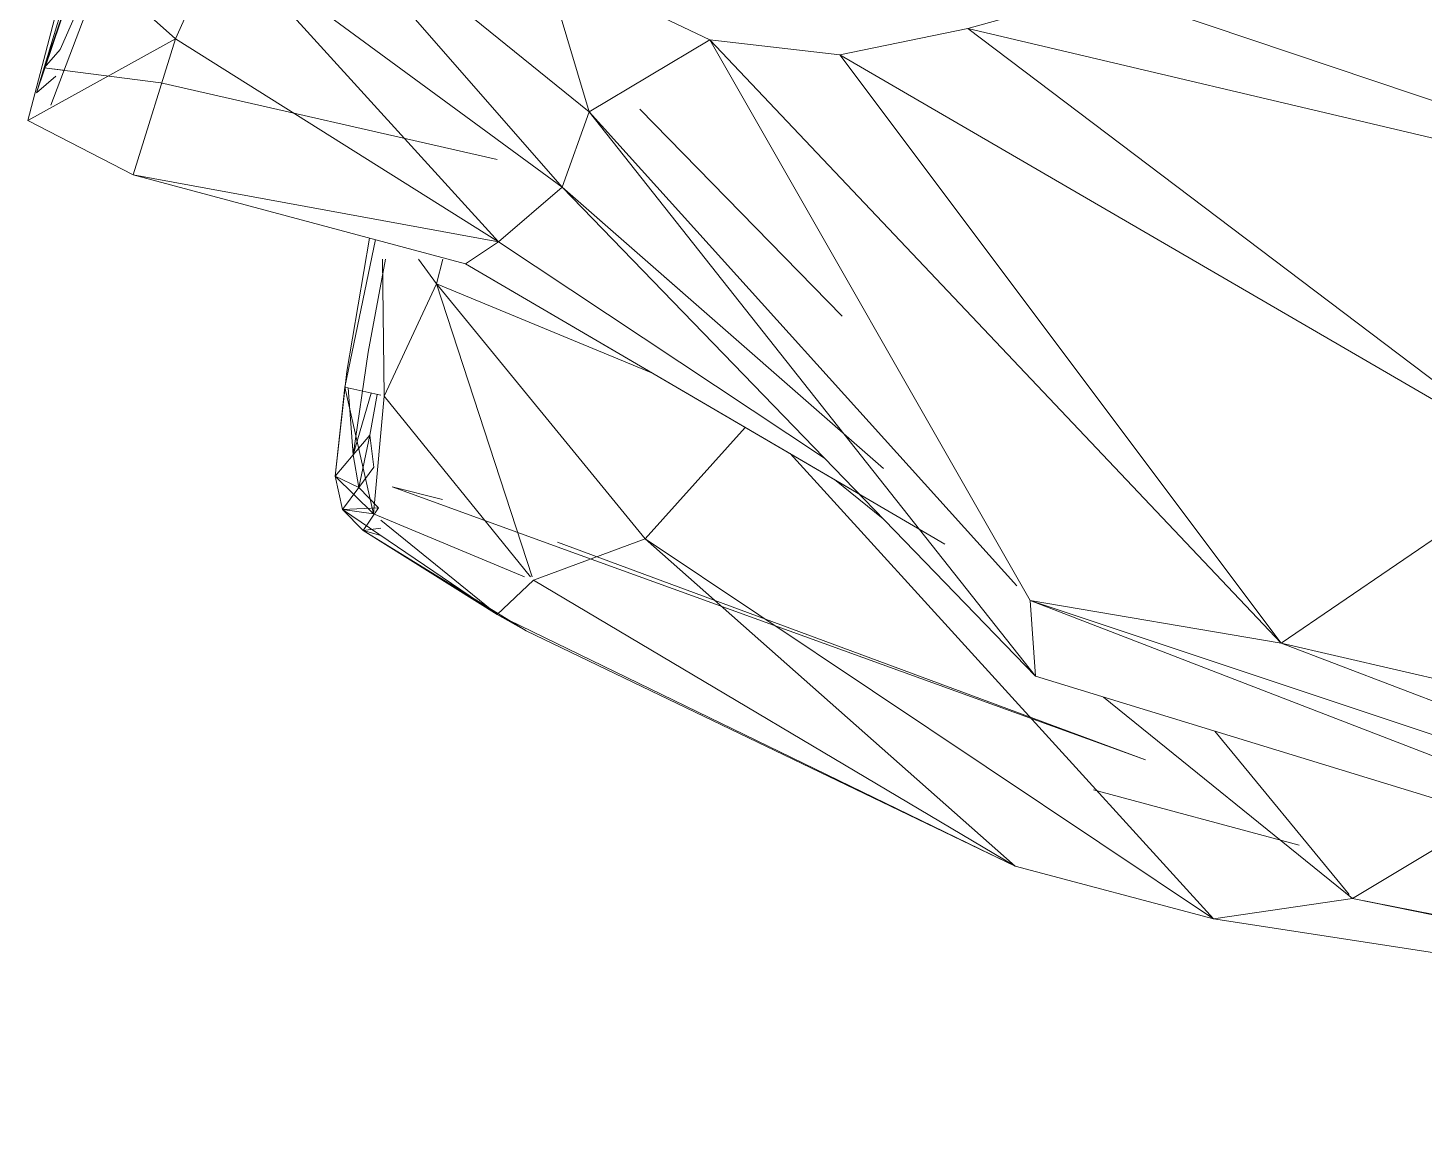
# Model space of a CAD drawing. Header units: millimetres. Extents: x -8546 to 211781, y -3000 to 31870.
# Drawn here: x -4360.94 to -4320.86, y 2724.71 to 2756.08 of the extents above; entities that cross this region are included whole.
import ezdxf

# ---------------------------------------------------------------- set-up
doc = ezdxf.new("R2010")
doc.units = ezdxf.units.MM
doc.layers.add('G-IMPT', color=8, linetype='Continuous', lineweight=9)
doc.layers.add('I-FURN', color=30, linetype='Continuous', lineweight=9)

# ---------------------------------------------------------------- blocks, each defined once
blk = doc.blocks.new('Artificial banana plant 1500mm - Family 4__C1-728657-Begane grond')
at = {"layer": 'G-IMPT'}
for p, q in [((55.282, 104.362), (52.752, 98.586)), ((58.832, 104.169), (67.932, 96.799)), ((58.832, 104.169), (67.932, 96.799)), ((58.832, 104.169), (67.162, 94.635)), ((58.832, 104.169), (67.162, 94.635)), ((52.482, 96.992), (55.002, 103.637)), ((52.072, 97.346), (53.922, 102.861)), ((52.072, 97.346), (53.922, 102.861)), ((52.292, 98.064), (53.922, 102.861)), ((52.292, 98.064), (53.922, 102.861)), ((52.482, 96.992), (54.692, 102.841)), ((53.532, 102.219), (52.072, 97.346)), ((52.072, 97.346), (53.532, 102.219)), ((57.362, 101.833), (67.162, 94.635)), ((57.362, 101.833), (67.162, 94.635)), ((57.362, 101.833), (65.332, 93.073)), ((57.362, 101.833), (65.332, 93.073)), ((53.112, 101.518), (51.822, 96.555)), ((53.112, 101.518), (51.822, 96.555)), ((53.112, 101.518), (56.062, 98.897)), ((53.112, 101.518), (56.062, 98.897)), ((57.301, 101.695), (56.062, 98.897)), ((57.301, 101.695), (56.062, 98.897)), ((71.392, 98.87), (66.632, 101.158)), ((71.392, 98.87), (66.632, 101.158)), ((66.632, 101.158), (67.932, 96.799)), ((66.632, 101.158), (67.932, 96.799)), ((82.742, 100.289), (78.802, 99.194)), ((82.742, 100.289), (78.802, 99.194)), ((82.742, 100.289), (102.862, 93.511)), ((82.742, 100.289), (102.862, 93.511)), ((78.802, 99.194), (75.132, 98.439)), ((78.802, 99.194), (75.132, 98.439)), ((78.802, 99.194), (102.862, 93.511)), ((78.802, 99.194), (102.862, 93.511)), ((78.802, 99.194), (95.332, 86.692)), ((78.802, 99.194), (95.332, 86.692)), ((51.822, 96.555), (56.062, 98.897)), ((51.822, 96.555), (56.062, 98.897)), ((56.062, 98.897), (54.842, 94.992)), ((56.062, 98.897), (54.842, 94.992)), ((56.062, 98.897), (65.332, 93.073)), ((56.062, 98.897), (65.332, 93.073)), ((71.392, 98.87), (67.932, 96.799)), ((71.392, 98.87), (67.932, 96.799)), ((75.132, 98.439), (71.392, 98.87)), ((75.132, 98.439), (71.392, 98.87)), ((71.392, 98.87), (87.792, 81.549)), ((71.392, 98.87), (87.792, 81.549)), ((71.392, 98.87), (80.592, 82.777)), ((71.392, 98.87), (80.592, 82.777)), ((52.752, 98.586), (52.292, 98.064)), ((52.752, 98.586), (52.292, 98.064)), ((75.132, 98.439), (95.332, 86.692)), ((75.132, 98.439), (95.332, 86.692)), ((75.132, 98.439), (87.792, 81.549)), ((75.132, 98.439), (87.792, 81.549)), ((52.292, 98.064), (52.072, 97.346)), ((52.292, 98.064), (52.072, 97.346)), ((52.072, 97.346), (52.622, 97.829)), ((52.622, 97.829), (52.072, 97.346)), ((52.292, 98.064), (55.642, 97.631)), ((52.292, 98.064), (52.83, 97.994)), ((55.642, 97.631), (65.292, 95.432)), ((55.642, 97.631), (65.292, 95.432)), ((67.932, 96.799), (67.162, 94.635)), ((67.932, 96.799), (67.162, 94.635)), ((67.932, 96.799), (80.211, 83.199)), ((67.932, 96.799), (80.211, 83.199)), ((67.932, 96.799), (80.742, 80.604)), ((67.932, 96.799), (80.742, 80.604)), ((69.382, 96.873), (75.192, 90.938)), ((51.822, 96.555), (54.842, 94.992)), ((51.822, 96.555), (54.842, 94.992)), ((54.842, 94.992), (64.382, 92.443)), ((54.842, 94.992), (64.382, 92.443)), ((54.842, 94.992), (65.332, 93.073)), ((54.842, 94.992), (65.332, 93.073)), ((67.162, 94.635), (65.332, 93.073)), ((67.162, 94.635), (65.332, 93.073)), ((67.162, 94.635), (80.742, 80.604)), ((67.162, 94.635), (80.742, 80.604)), ((67.162, 94.635), (71.084, 91.201)), ((67.162, 94.635), (76.379, 86.566)), ((61.801, 93.133), (60.922, 88.896)), ((61.801, 93.133), (60.922, 88.896)), ((61.627, 93.179), (60.972, 89.352)), ((61.627, 93.179), (60.972, 89.352)), ((65.332, 93.073), (64.382, 92.443)), ((65.332, 93.073), (64.382, 92.443)), ((65.332, 93.073), (74.685, 86.861)), ((65.332, 93.073), (74.685, 86.861)), ((62.087, 92.577), (61.592, 89.904)), ((61.592, 89.904), (62.087, 92.577)), ((62.001, 92.577), (62.052, 88.645)), ((62.001, 92.577), (62.052, 88.645)), ((63.031, 92.577), (63.552, 91.868)), ((63.031, 92.577), (63.552, 91.868)), ((63.73, 92.577), (63.552, 91.868)), ((63.73, 92.577), (63.552, 91.868)), ((64.382, 92.443), (78.144, 84.394)), ((64.382, 92.443), (75.677, 85.837)), ((63.552, 91.868), (62.052, 88.645)), ((63.552, 91.868), (62.052, 88.645)), ((63.552, 91.868), (66.298, 83.459)), ((63.552, 91.868), (66.298, 83.459)), ((63.552, 91.868), (69.749, 89.304)), ((63.552, 91.868), (69.749, 89.304)), ((63.552, 91.868), (69.542, 84.547)), ((63.552, 91.868), (69.542, 84.547)), ((61.592, 89.904), (61.162, 86.957)), ((61.162, 86.957), (61.592, 89.904)), ((60.972, 89.352), (60.642, 86.347)), ((60.972, 89.352), (60.642, 86.347)), ((60.642, 86.347), (60.922, 88.896)), ((60.642, 86.347), (60.922, 88.896)), ((60.922, 88.896), (61.742, 85.261)), ((60.922, 88.896), (61.742, 85.261)), ((60.922, 88.896), (61.957, 88.666)), ((60.922, 88.896), (61.957, 88.666)), ((61.01, 88.877), (61.162, 86.957)), ((61.01, 88.877), (61.162, 86.957)), ((61.162, 86.957), (61.675, 88.729)), ((61.162, 86.957), (61.675, 88.729)), ((61.632, 87.517), (61.847, 88.69)), ((61.632, 87.517), (61.847, 88.69)), ((61.742, 85.261), (62.052, 88.645)), ((61.742, 85.261), (62.052, 88.645)), ((62.052, 88.645), (66.247, 83.459)), ((62.052, 88.645), (66.247, 83.459)), ((61.632, 87.517), (61.162, 86.957)), ((61.632, 87.517), (61.162, 86.957)), ((61.322, 86.017), (61.632, 87.517)), ((61.322, 86.017), (61.632, 87.517)), ((61.752, 86.603), (61.632, 87.517)), ((61.752, 86.603), (61.632, 87.517)), ((72.413, 87.746), (69.542, 84.547)), ((72.413, 87.746), (69.542, 84.547)), ((73.699, 86.994), (85.852, 73.637)), ((73.699, 86.994), (85.852, 73.637)), ((61.162, 86.957), (60.642, 86.347)), ((61.162, 86.957), (60.642, 86.347)), ((61.162, 86.957), (61.322, 86.017)), ((61.322, 86.017), (61.162, 86.957)), ((61.752, 86.603), (61.322, 86.017)), ((61.752, 86.603), (61.322, 86.017)), ((95.332, 86.692), (87.792, 81.549)), ((95.332, 86.692), (87.792, 81.549)), ((60.642, 86.347), (60.852, 85.384)), ((60.642, 86.347), (60.852, 85.384)), ((60.642, 86.347), (61.322, 86.017)), ((60.642, 86.347), (61.322, 86.017)), ((60.642, 86.347), (61.742, 85.261)), ((60.642, 86.347), (61.742, 85.261)), ((74.979, 86.245), (76.372, 85.119)), ((74.979, 86.245), (76.372, 85.119)), ((61.322, 86.017), (60.852, 85.384)), ((61.322, 86.017), (60.852, 85.384)), ((61.322, 86.017), (61.882, 85.44)), ((61.882, 85.44), (61.322, 86.017)), ((63.722, 85.678), (62.282, 86.042)), ((62.282, 86.042), (67.672, 84.08)), ((62.282, 86.042), (67.672, 84.08)), ((60.852, 85.384), (61.882, 85.44)), ((60.852, 85.384), (61.882, 85.44)), ((60.852, 85.384), (61.442, 84.782)), ((60.852, 85.384), (61.442, 84.782)), ((60.852, 85.384), (61.742, 85.261)), ((60.852, 85.384), (61.742, 85.261)), ((60.852, 85.384), (65.292, 82.375)), ((60.852, 85.384), (65.292, 82.375)), ((61.882, 85.44), (61.442, 84.782)), ((61.882, 85.44), (61.442, 84.782)), ((61.742, 85.261), (66.08, 83.459)), ((61.742, 85.261), (66.08, 83.459)), ((61.957, 85.086), (65.292, 82.375)), ((61.957, 85.086), (65.292, 82.375)), ((61.442, 84.782), (61.957, 84.853)), ((61.442, 84.782), (61.957, 84.853)), ((61.442, 84.782), (65.292, 82.375)), ((61.442, 84.782), (65.292, 82.375)), ((61.442, 84.782), (61.957, 84.641)), ((61.442, 84.782), (61.957, 84.641)), ((61.442, 84.782), (66.122, 81.908)), ((61.442, 84.782), (66.122, 81.908)), ((66.332, 83.355), (69.542, 84.547)), ((66.332, 83.355), (69.542, 84.547)), ((67.022, 84.449), (83.902, 78.207)), ((67.022, 84.449), (83.902, 78.207)), ((80.162, 75.148), (69.542, 84.547)), ((80.162, 75.148), (69.542, 84.547)), ((69.542, 84.547), (85.852, 73.637)), ((69.542, 84.547), (85.852, 73.637)), ((67.672, 84.08), (83.902, 78.207)), ((65.292, 82.375), (66.332, 83.355)), ((65.292, 82.375), (66.332, 83.355)), ((66.332, 83.355), (80.162, 75.148)), ((66.332, 83.355), (80.162, 75.148)), ((87.792, 81.549), (80.592, 82.777)), ((87.792, 81.549), (80.592, 82.777)), ((80.592, 82.777), (80.742, 80.604)), ((80.592, 82.777), (80.742, 80.604)), ((80.592, 82.777), (112.152, 72.262)), ((80.592, 82.777), (112.152, 72.262)), ((80.592, 82.777), (107.222, 72.486)), ((80.592, 82.777), (107.222, 72.486)), ((65.292, 82.375), (66.122, 81.908)), ((65.292, 82.375), (66.122, 81.908)), ((65.292, 82.375), (80.162, 75.148)), ((65.292, 82.375), (80.162, 75.148)), ((66.122, 81.908), (80.162, 75.148)), ((66.122, 81.908), (80.162, 75.148)), ((87.792, 81.549), (119.822, 74.187)), ((87.792, 81.549), (119.822, 74.187)), ((87.792, 81.549), (112.152, 72.262)), ((87.792, 81.549), (112.152, 72.262)), ((80.742, 80.604), (107.222, 72.486)), ((80.742, 80.604), (107.222, 72.486)), ((82.696, 80.005), (89.842, 74.225)), ((82.696, 80.005), (89.842, 74.225)), ((85.893, 79.024), (89.747, 74.341)), ((85.893, 79.024), (89.747, 74.341)), ((82.412, 77.343), (88.312, 75.756)), ((93.542, 76.44), (89.842, 74.225)), ((93.542, 76.44), (89.842, 74.225)), ((80.162, 75.148), (85.852, 73.637)), ((80.162, 75.148), (85.852, 73.637)), ((85.852, 73.637), (89.842, 74.225)), ((85.852, 73.637), (89.842, 74.225)), ((89.842, 74.225), (118.092, 68.676)), ((89.842, 74.225), (118.092, 68.676)), ((89.842, 74.225), (121.172, 67.836)), ((89.842, 74.225), (121.172, 67.836)), ((85.852, 73.637), (118.092, 68.676)), ((85.852, 73.637), (118.092, 68.676))]:
    blk.add_line(p, q, dxfattribs=at)
blk = doc.blocks.new('Artificial banana plant 1500mm - Family 4__C2-728658-Begane grond')
blk.add_blockref('Artificial banana plant 1500mm - Family 4__C1-728657-Begane grond', (0, 0))
blk = doc.blocks.new('Artificial banana plant 1500mm - Family 4-728656-Begane grond')
blk.add_blockref('Artificial banana plant 1500mm - Family 4__C2-728658-Begane grond', (0, 0))
blk = doc.blocks.new('Artificial banana plant 1500mm - Ny märkning-728662-Begane grond')
blk.add_blockref('Artificial banana plant 1500mm - Family 4-728656-Begane grond', (0, 0))

msp = doc.modelspace()

# ---------------------------------------------------------------- block references
at = {"layer": 'I-FURN'}
msp.add_blockref('Artificial banana plant 1500mm - Ny märkning-728662-Begane grond', (-4412.758, 2656.875), dxfattribs=at)

doc.saveas('drawing.dxf')
